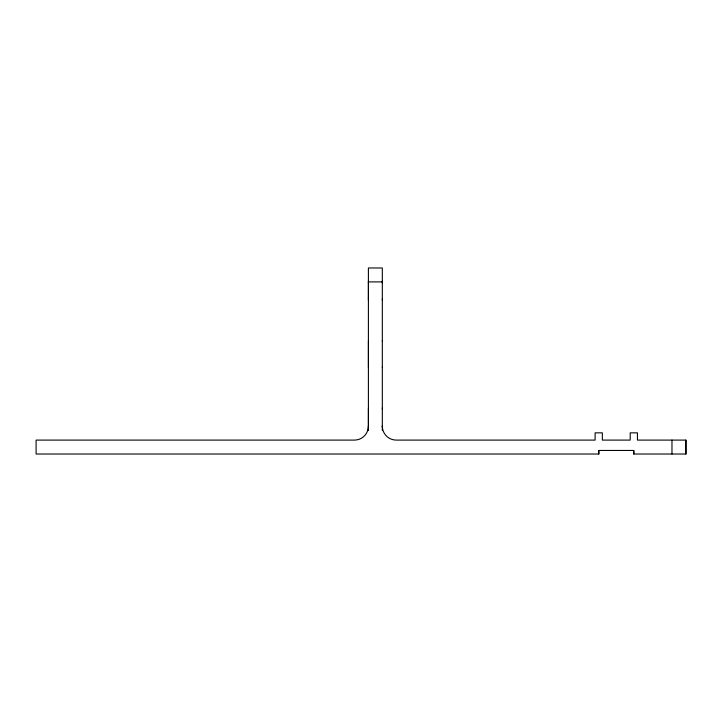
<?xml version="1.0" encoding="UTF-8"?>
<svg xmlns="http://www.w3.org/2000/svg" width="722" height="722" viewBox="0 0 722 722"><rect width="100%" height="100%" fill="white"/><g stroke="black" fill="none" stroke-linecap="round" stroke-linejoin="round"><path stroke-width="1.08" d="M368.428 299.107L368.428 282.483M382.326 430.456L382.326 267.979L368.4 267.979L368.4 430.456L368.428 407.93M368.4 426.17A13.926 13.926 0 0 1 354.475 440.095L36.1 440.095L36.1 454.021L598.791 454.021L598.791 450.456L633.763 450.456L633.763 454.021L685.9 454.021L685.9 440.095L637.445 440.095L637.445 432.848L630.198 432.848L630.198 440.095L602.356 440.095L602.356 432.848L595.108 432.848L595.108 440.095L396.252 440.095A13.926 13.926 0 0 1 382.326 426.17M633.763 454.021L633.763 450.456M671.974 454.021L671.974 440.095M685.9 454.021L685.9 440.095M368.4 281.905L382.326 281.905M598.791 450.456L598.791 454.021M382.353 281.21L382.353 282.708M382.353 298.881L382.353 300.37M382.353 340.703L382.353 341.154M382.353 367.137L382.353 367.597M382.353 407.93L382.353 409.193M382.353 425.592L382.353 426.864M368.428 281.21L368.428 282.708M368.428 298.881L368.428 300.37M368.428 340.703L368.428 367.597"/></g></svg>
